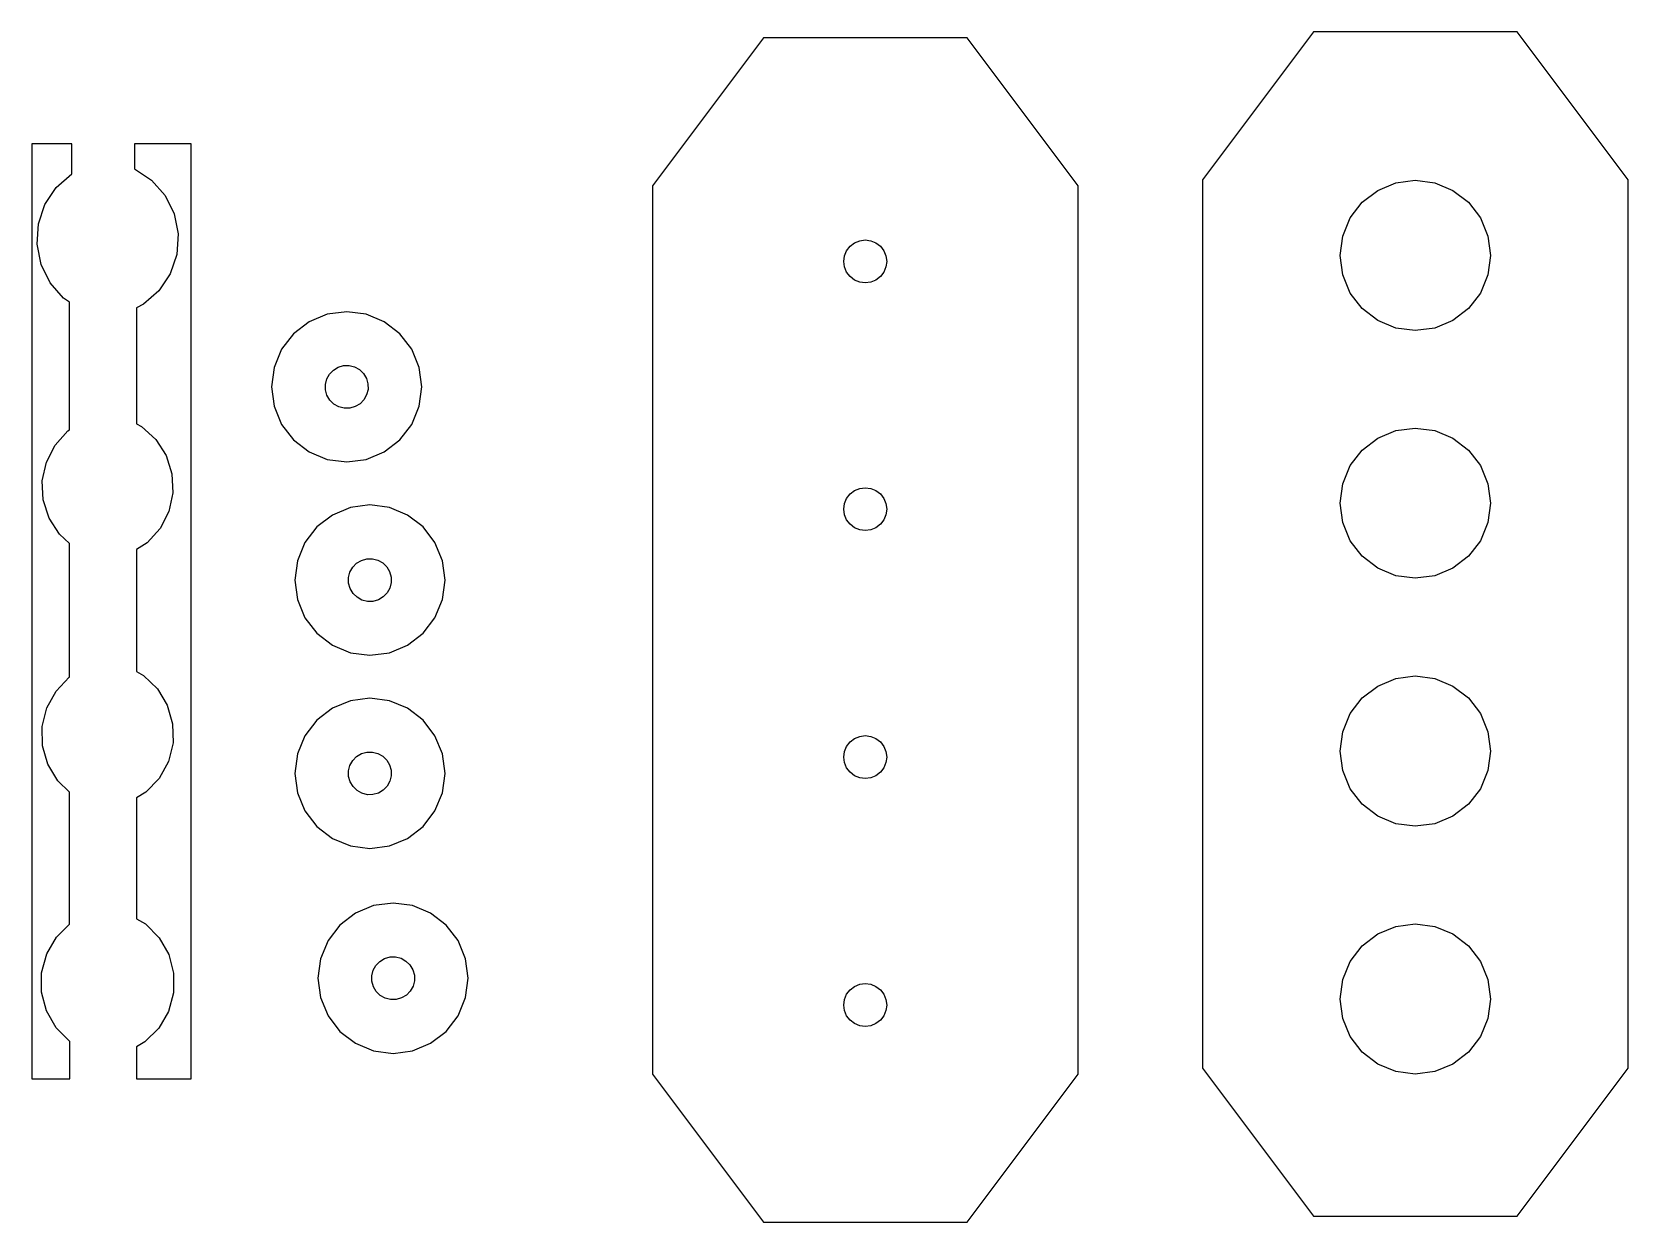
# Model space of a CAD drawing. Extents: x 41 to 1263, y -43 to 869.
import ezdxf

# ---------------------------------------------------------------- set-up
doc = ezdxf.new("R2010")
doc.units = 0
doc.layers.add('Layer_1', color=7, linetype='CONTINUOUS')

msp = doc.modelspace()

# ---------------------------------------------------------------- linework, layer by layer
at = {"layer": 'Layer_1', "color": 5}
for points in [[(1178.40408, -37.969276), (1263.44344, 75.41654), (1263.44344, 755.731508), (1178.40408, 869.117349), (1022.49856, 869.117349), (937.4592, 755.731508), (937.4592, 75.41654), (1022.49856, -37.969276), (1178.40408, -37.969276)], [(516.167608, 751.157668), (516.167608, 70.842708), (601.206968, -42.543116), (757.11248, -42.543116), (842.15184, 70.842708), (842.15184, 751.157668), (757.11248, 864.543505), (601.206968, 864.543505), (516.167608, 751.157668)], [(59.560414, 750.023316), (71.349206, 760.373796), (71.349206, 783.467873), (40.894822, 783.467873), (40.894822, 67.152996), (69.886022, 67.152996), (69.886022, 95.772596), (59.413838, 106.334996), (52.032222, 119.247876), (48.244238, 133.631236), (48.307998, 148.504916), (52.21919, 162.855316), (59.711262, 175.704356), (69.684142, 185.592116), (69.684142, 286.894036), (60.70447, 295.523076), (53.089118, 308.126836), (48.99535, 322.272196), (48.702158, 336.995076), (52.229526, 351.292196), (59.33707, 364.189236), (69.540422, 374.807236), (69.684134, 374.893956), (69.684134, 477.356836), (61.915942, 484.417476), (53.993558, 496.742676), (49.531134, 510.698436), (48.832774, 525.333636), (51.946062, 539.650836), (58.658854, 552.674436), (68.513662, 563.516916), (69.684134, 564.269236), (69.684134, 662.207716), (65.167374, 665.221956), (54.816926, 677.010756), (47.870318, 691.076756), (44.800966, 706.461316), (45.81803, 722.116196), (50.852198, 736.974276), (59.560398, 750.023236)], [(162.847264, 783.467873), (119.469936, 783.467873), (119.469936, 764.338513), (132.518864, 755.630276), (142.869312, 743.841476), (149.81592, 729.775476), (152.885272, 714.390916), (151.868208, 698.736116), (146.83404, 683.877956), (138.125832, 670.828996), (126.337048, 660.478596), (120.956168, 657.821156), (120.956168, 568.821236), (124.927856, 566.774036), (135.770296, 556.919236), (143.69268, 544.593956), (148.155104, 530.638276), (148.853464, 516.003076), (145.740176, 501.685876), (139.027384, 488.662276), (129.172576, 477.819796), (120.956168, 472.538516), (120.956168, 379.154756), (126.363784, 376.174596), (136.981768, 365.971236), (144.597128, 353.367476), (148.690888, 339.222116), (148.98408, 324.499156), (145.456712, 310.202036), (138.349168, 297.305076), (128.145816, 286.687076), (120.956168, 282.342996), (120.956168, 189.869796), (127.800224, 185.879156), (138.272416, 175.316756), (145.654024, 162.403876), (149.442016, 148.020516), (149.378256, 133.146836), (145.467064, 118.796436), (137.975, 105.947316), (127.412616, 95.475156), (120.956184, 91.784356), (120.956184, 67.152996), (162.84728, 67.152996), (162.84728, 783.467873)], [(1129.22296, 648.058628), (1115.34464, 642.310068), (1100.45136, 640.349348), (1085.558, 642.310068), (1071.67968, 648.058628), (1059.76208, 657.203348), (1050.61736, 669.120948), (1044.8688, 682.999348), (1042.908, 697.892628), (1044.8688, 712.785988), (1050.61736, 726.664308), (1059.76208, 738.581908), (1071.67968, 747.726628), (1085.558, 753.475188), (1100.45136, 755.435908), (1115.34464, 753.475188), (1129.22296, 747.726628), (1141.14056, 738.581908), (1150.28528, 726.664308), (1156.03392, 712.785988), (1157.99464, 697.892628), (1156.03392, 682.999348), (1150.28528, 669.120948), (1141.14056, 657.203348), (1129.22296, 648.058628)], [(674.904496, 677.438068), (670.939256, 679.080468), (667.534224, 681.693268), (664.921448, 685.098308), (663.278992, 689.063508), (662.718784, 693.318788), (663.278992, 697.573988), (664.921448, 701.539268), (667.534224, 704.944308), (670.939256, 707.557028), (674.904496, 709.199508), (679.159728, 709.759748), (683.414952, 709.199508), (687.3802, 707.557028), (690.785224, 704.944308), (693.398, 701.539268), (695.040456, 697.573988), (695.600672, 693.318788), (695.040456, 689.063508), (693.398, 685.098308), (690.785224, 681.693268), (687.3802, 679.080468), (683.414952, 677.438068), (679.159728, 676.877828), (674.904496, 677.438068)], [(232.16784, 568.467764), (241.312544, 556.550164), (253.230152, 547.405444), (267.108504, 541.656884), (282.001808, 539.696084), (296.895112, 541.656884), (310.773456, 547.405444), (322.691064, 556.550164), (331.835768, 568.467764), (337.584368, 582.346084), (339.545112, 597.239364), (337.584368, 612.132724), (331.835768, 626.011044), (322.691064, 637.928644), (310.773456, 647.073364), (296.895112, 652.821924), (282.001808, 654.782724), (267.108504, 652.821924), (253.230152, 647.073364), (241.312544, 637.928644), (232.16784, 626.011044), (226.41924, 612.132724), (224.458504, 597.239364), (226.41924, 582.346084), (232.16784, 568.467764)], [(265.73152, 594.876644), (265.6744, 599.168244), (266.72996, 603.328324), (268.826264, 607.073524), (271.820464, 610.148484), (275.508504, 612.343764), (279.639056, 613.509684), (283.930624, 613.567284), (288.090744, 612.511684), (291.83592, 610.415364), (294.910912, 607.421204), (297.106176, 603.733124), (298.272096, 599.602564), (298.329216, 595.311044), (297.273656, 591.150884), (295.177352, 587.405764), (292.183152, 584.330724), (288.495112, 582.135444), (284.364568, 580.969524), (280.072992, 580.911924), (275.912872, 581.967444), (272.167704, 584.063764), (269.092704, 587.058004), (266.897448, 590.746004), (265.73152, 594.876564)], [(1115.34464, 452.5523), (1100.45136, 450.59158), (1085.558, 452.5523), (1071.67968, 458.30094), (1059.76208, 467.44558), (1050.61736, 479.36318), (1044.8688, 493.24158), (1042.908, 508.13486), (1044.8688, 523.02814), (1050.61736, 536.90654), (1059.76208, 548.82414), (1071.67968, 557.96886), (1085.558, 563.717428), (1100.45136, 565.678148), (1115.34464, 563.717428), (1129.22296, 557.96886), (1141.14056, 548.82414), (1150.28528, 536.90654), (1156.03392, 523.02814), (1157.99464, 508.13486), (1156.03392, 493.24158), (1150.28528, 479.36318), (1141.14056, 467.44558), (1129.22296, 458.30094), (1115.34464, 452.5523)], [(674.904496, 487.680228), (670.939256, 489.322708), (667.534224, 491.935508), (664.921448, 495.340548), (663.278992, 499.305748), (662.718784, 503.561028), (663.278992, 507.816228), (664.921448, 511.781428), (667.534224, 515.186468), (670.939256, 517.799268), (674.904496, 519.441748), (679.159728, 520.001908), (683.414952, 519.441748), (687.3802, 517.799268), (690.785224, 515.186468), (693.398, 511.781428), (695.040456, 507.816228), (695.600672, 503.561028), (695.040456, 499.305748), (693.398, 495.340548), (690.785224, 491.935508), (687.3802, 489.322708), (683.414952, 487.680228), (679.159728, 487.120068), (674.904496, 487.680228)], [(249.932072, 420.432532), (259.076776, 408.514932), (270.994384, 399.370212), (284.872736, 393.621652), (299.76604, 391.660852), (314.659344, 393.621652), (328.537688, 399.370212), (340.455296, 408.514932), (349.6, 420.432532), (355.3486, 434.310852), (357.309344, 449.204132), (355.3486, 464.097492), (349.6, 477.975812), (340.455296, 489.893412), (328.537688, 499.038132), (314.659344, 504.786692), (299.76604, 506.747492), (284.872736, 504.786692), (270.994384, 499.038132), (259.076776, 489.893412), (249.932072, 477.975812), (244.183472, 464.097492), (242.222736, 449.204132), (244.183472, 434.310852), (249.932072, 420.432532)], [(283.495752, 446.841412), (283.438632, 451.133012), (284.494192, 455.293092), (286.590496, 459.038292), (289.584696, 462.113252), (293.272736, 464.308532), (297.403288, 465.474452), (301.694856, 465.532052), (305.854976, 464.476452), (309.600152, 462.380132), (312.675144, 459.385972), (314.870408, 455.697892), (316.036328, 451.567332), (316.093448, 447.275812), (315.037888, 443.115652), (312.941584, 439.370532), (309.947384, 436.295492), (306.259344, 434.100212), (302.1288, 432.934292), (297.837224, 432.876692), (293.677104, 433.932212), (289.931936, 436.028532), (286.856936, 439.022772), (284.66168, 442.710772), (283.495752, 446.841332)], [(1156.03392, 333.10694), (1157.99464, 318.21358), (1156.03392, 303.3203), (1150.28528, 289.44198), (1141.14056, 277.5243), (1129.22296, 268.37966), (1115.34464, 262.63102), (1100.45136, 260.6703), (1085.558, 262.63102), (1071.67968, 268.37966), (1059.76208, 277.5243), (1050.61736, 289.44198), (1044.8688, 303.3203), (1042.908, 318.21358), (1044.8688, 333.10694), (1050.61736, 346.98526), (1059.76208, 358.90286), (1071.67968, 368.04758), (1085.558, 373.79614), (1100.45136, 375.75694), (1115.34464, 373.79614), (1129.22296, 368.04758), (1141.14056, 358.90286), (1150.28528, 346.98526), (1156.03392, 333.10694)], [(249.932072, 272.3973), (259.076776, 260.4797), (270.994384, 251.33498), (284.872736, 245.58642), (299.76604, 243.62562), (314.659344, 245.58642), (328.537688, 251.33498), (340.455296, 260.4797), (349.6, 272.3973), (355.3486, 286.27562), (357.309344, 301.1689), (355.3486, 316.06226), (349.6, 329.94058), (340.455296, 341.85818), (328.537688, 351.0029), (314.659344, 356.75146), (299.76604, 358.71226), (284.872736, 356.75146), (270.994384, 351.0029), (259.076776, 341.85818), (249.932072, 329.94058), (244.183472, 316.06226), (242.222736, 301.1689), (244.183472, 286.27562), (249.932072, 272.3973)], [(662.718784, 313.63974), (663.278992, 317.894964), (664.921448, 321.860212), (667.534224, 325.265244), (670.939256, 327.87802), (674.904496, 329.520476), (679.159728, 330.080684), (683.414952, 329.520476), (687.3802, 327.87802), (690.785224, 325.265244), (693.398, 321.860212), (695.040456, 317.894964), (695.600672, 313.63974), (695.040456, 309.384508), (693.398, 305.419268), (690.785224, 302.014236), (687.3802, 299.401452), (683.414952, 297.759004), (679.159728, 297.198796), (674.904496, 297.759004), (670.939256, 299.401452), (667.534224, 302.014236), (664.921448, 305.419268), (663.278992, 309.384508), (662.718784, 313.63974)], [(283.495752, 298.80618), (283.438632, 303.09778), (284.494192, 307.25786), (286.590496, 311.00306), (289.584696, 314.07802), (293.272736, 316.2733), (297.403288, 317.43922), (301.694856, 317.49682), (305.854976, 316.44122), (309.600152, 314.3449), (312.675144, 311.35074), (314.870408, 307.66266), (316.036328, 303.5321), (316.093448, 299.24058), (315.037888, 295.08042), (312.941584, 291.3353), (309.947384, 288.26026), (306.259344, 286.06498), (302.1288, 284.89906), (297.837224, 284.84146), (293.677104, 285.89698), (289.931936, 287.9933), (286.856936, 290.98754), (284.66168, 294.67554), (283.495752, 298.8061)], [(267.696304, 115.479948), (276.841008, 103.562348), (288.758616, 94.417628), (302.636968, 88.669068), (317.530272, 86.708268), (332.423576, 88.669068), (346.30192, 94.417628), (358.219528, 103.562348), (367.364232, 115.479948), (373.112832, 129.358268), (375.073576, 144.251548), (373.112832, 159.144908), (367.364232, 173.023228), (358.219528, 184.940828), (346.30192, 194.085548), (332.423576, 199.834108), (317.530272, 201.794908), (302.636968, 199.834108), (288.758616, 194.085548), (276.841008, 184.940828), (267.696304, 173.023228), (261.947704, 159.144908), (259.986968, 144.251548), (261.947704, 129.358268), (267.696304, 115.479948)], [(1156.03392, 113.39902), (1150.28528, 99.5207), (1141.14056, 87.6031), (1129.22296, 78.45838), (1115.34464, 72.70982), (1100.45136, 70.74902), (1085.558, 72.70982), (1071.67968, 78.45838), (1059.76208, 87.6031), (1050.61736, 99.5207), (1044.8688, 113.39902), (1042.908, 128.29238), (1044.8688, 143.18566), (1050.61736, 157.06398), (1059.76208, 168.98158), (1071.67968, 178.1263), (1085.558, 183.87494), (1100.45136, 185.83566), (1115.34464, 183.87494), (1129.22296, 178.1263), (1141.14056, 168.98158), (1150.28528, 157.06398), (1156.03392, 143.18566), (1157.99464, 128.29238), (1156.03392, 113.39902)], [(301.259984, 141.888828), (301.202864, 146.180428), (302.258424, 150.340508), (304.354728, 154.085708), (307.348928, 157.160668), (311.036968, 159.355948), (315.16752, 160.521868), (319.459088, 160.579468), (323.619208, 159.523868), (327.364384, 157.427548), (330.439376, 154.433388), (332.63464, 150.745308), (333.80056, 146.614748), (333.85768, 142.323228), (332.80212, 138.163068), (330.705816, 134.417948), (327.711616, 131.342908), (324.023576, 129.147628), (319.893032, 127.981708), (315.601456, 127.924108), (311.441336, 128.979628), (307.696168, 131.075948), (304.621168, 134.070188), (302.425912, 137.758188), (301.259984, 141.888748)], [(683.414952, 107.837748), (679.159728, 107.27754), (674.904496, 107.837748), (670.939256, 109.480204), (667.534224, 112.09298), (664.921448, 115.498012), (663.278992, 119.463252), (662.718784, 123.718484), (663.278992, 127.973708), (664.921448, 131.938956), (667.534224, 135.343988), (670.939256, 137.956764), (674.904496, 139.59922), (679.159728, 140.159428), (683.414952, 139.59922), (687.3802, 137.956764), (690.785224, 135.343988), (693.398, 131.938956), (695.040456, 127.973708), (695.600672, 123.718484), (695.040456, 119.463252), (693.398, 115.498012), (690.785224, 112.09298), (687.3802, 109.480204), (683.414952, 107.837748)]]:
    msp.add_lwpolyline(points, dxfattribs=at)

doc.saveas('drawing.dxf')
